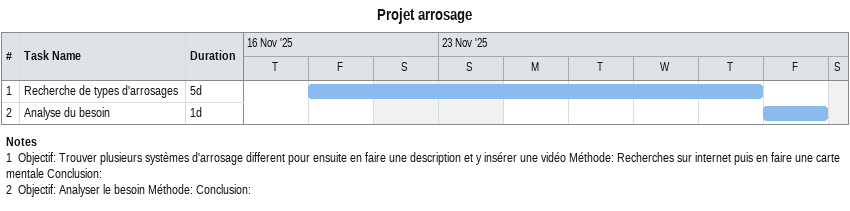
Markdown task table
Projet arrosage

| ID | Task | Duration | Start | Finish |
|---|---|---|---|---|
| 1 | Recherche de types d'arrosages | 5d | 2025-11-21 | 2025-11-27 |
| 2 | Analyse du besoin | 1d | 2025-11-28 | 2025-11-28 |

Notes
- 1: Objectif: Trouver plusieurs systèmes d'arrosage different pour ensuite en faire une description et y insérer une vidéo Méthode: Recherches sur internet puis en faire une carte mentale Conclusion:
- 2: Objectif: Analyser le besoin Méthode: Conclusion:
